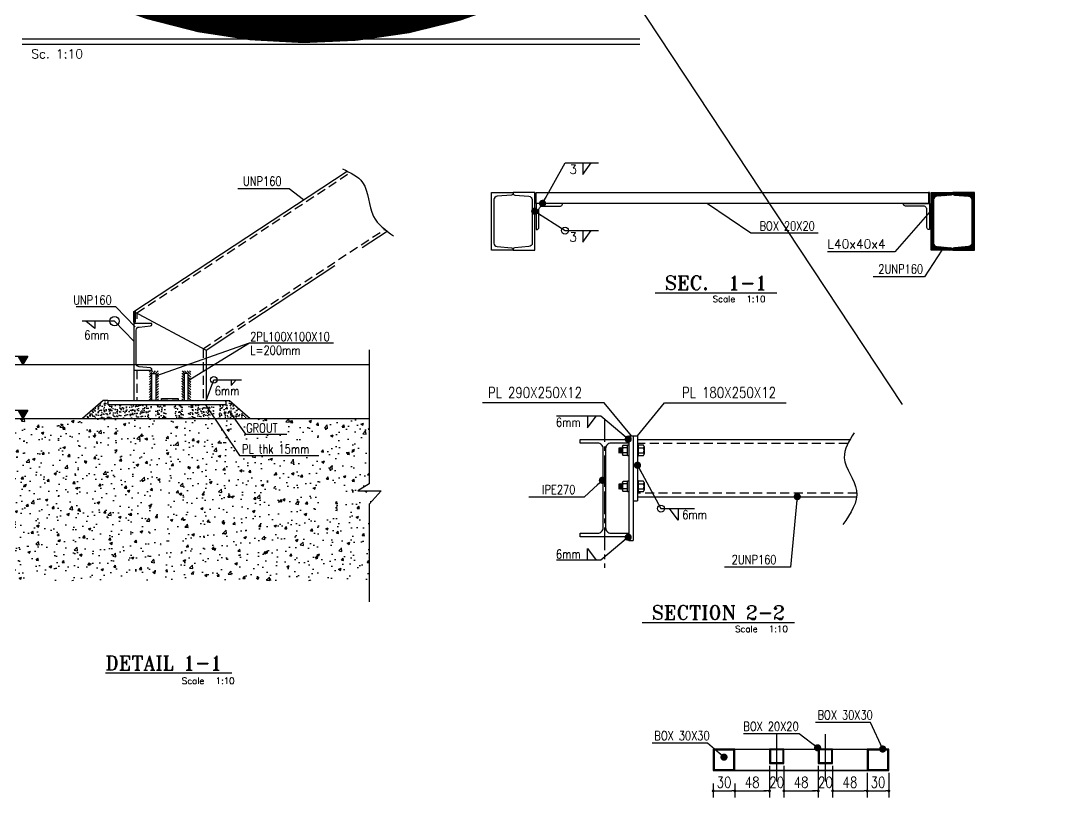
# Model space of a CAD drawing. Header units: inches. Extents: x 1387 to 2676, y -3554 to -2136.
# Drawn here: x 2521.68 to 2550.25, y -3533.18 to -3511.63 of the extents above; entities that cross this region are included whole.
import ezdxf
from ezdxf.enums import TextEntityAlignment as Align

# ---------------------------------------------------------------- set-up
doc = ezdxf.new("R2010")
doc.units = ezdxf.units.IN
doc.header["$MEASUREMENT"] = 0
doc.linetypes.add('CENTER', pattern=[2, 1.25, -0.25, 0.25, -0.25])
doc.linetypes.add('HIDDEN', pattern=[0.375, 0.25, -0.125])
for name, color, linetype in [('1R', 1, 'Continuous'), ('2Y', 2, 'Continuous'), ('3G', 3, 'Continuous'), ('6M', 6, 'Continuous'), ('_PR4', 4, 'Continuous'), ('DIM', 8, 'Continuous'), ('DIM1', 1, 'Continuous'), ('Hatch', 1, 'Continuous'), ('Pich', 2, 'Continuous'), ('TEXT', 3, 'Continuous')]:
    doc.layers.add(name, color=color, linetype=linetype)
doc.styles.add('ROMANC', font='TXT.shx')
doc.styles.add('ROMANS', font='ROMANS')
doc.styles.add('ROMANT', font='romant')
doc.styles.add('rs', font='rs.shx', dxfattribs={"width": 0.8})
doc.dimstyles.new('20', dxfattribs={"dimtxt": 0.3, "dimasz": 0.08, "dimexe": 0.18, "dimexo": 0.0625, "dimgap": 0.09, "dimtad": 1, "dimdec": 0, "dimlfac": 50, "dimdsep": 46, "dimtxsty": 'rs', "dimblk": 'DOT', "dimcen": 0.09, "dimclrd": 1, "dimclre": 1, "dimclrt": 3, "dimadec": 0, "dimazin": 0, "dimtfac": 1, "dimtdec": 0, "dimtix": 1, "dimtofl": 0, "dimtmove": 2, "dimatfit": 3, "dimldrblk": 'DOT', "dimfxl": 1, "dimtolj": 1, "dimarcsym": 0})
doc.dimstyles.new('DIM-DOT10cm', dxfattribs={"dimtxt": 0.2, "dimasz": 0.04, "dimexe": 0, "dimexo": 0, "dimgap": 0.1, "dimtad": 1, "dimdec": 1, "dimlfac": 100, "dimzin": 13, "dimdsep": 46, "dimtxsty": 'ROMANS', "dimblk": 'BB', "dimcen": 0, "dimdle": 2, "dimclrd": 1, "dimclre": 1, "dimclrt": 3, "dimadec": 0, "dimazin": 0, "dimtfac": 0.8, "dimtdec": 1, "dimtix": 1, "dimtmove": 1, "dimatfit": 3, "dimldrblk": 'DOT', "dimfxl": 0, "dimtolj": 1, "dimtzin": 13, "dimarcsym": 0})
doc.dimstyles.new('FELESH', dxfattribs={"dimscale": 10, "dimtxt": 2, "dimasz": 1, "dimexe": 1.5, "dimexo": 8, "dimgap": 1, "dimtad": 1, "dimlfac": 0.75, "dimzin": 9, "dimdsep": 46, "dimtxsty": 'ROMANS', "dimblk": 'DOT', "dimcen": 0.09, "dimdle": 1.5, "dimclrd": 1, "dimclre": 1, "dimclrt": 2, "dimadec": 0, "dimazin": 0, "dimtfac": 0.5, "dimtix": 1, "dimtmove": 2, "dimatfit": 3, "dimldrblk": 'DOT', "dimfxl": 1, "dimtvp": 0.15, "dimtolj": 1, "dimtzin": 9, "dimarcsym": 0})
doc.dimstyles.new('LINER', dxfattribs={"dimtxt": 0.2, "dimasz": 0.06, "dimexe": 0, "dimexo": 0, "dimgap": 0.05, "dimtad": 1, "dimlfac": 20, "dimzin": 13, "dimdsep": 46, "dimtxsty": 'ROMANS', "dimcen": 0, "dimdle": 20, "dimclrd": 1, "dimclre": 1, "dimclrt": 3, "dimadec": 0, "dimazin": 0, "dimtfac": 0.8, "dimtix": 1, "dimtmove": 2, "dimatfit": 3, "dimfxl": 0, "dimtolj": 1, "dimtzin": 13, "dimarcsym": 0})
pattern_1 = [(45, (2814.63579, -3493.766403), (-0.0141421356, 0.0141421356), [])]

# ---------------------------------------------------------------- blocks, each defined once
blk = doc.blocks.new('BB')
at = {"layer": 'DIM1'}
for p, q in [((1.02, 0), (-1.02, 0)), ((0, -1.02), (0, 1.02))]:
    blk.add_line(p, q, dxfattribs=at)
at = {"layer": 'DIM1', "const_width": 0.35}
blk.add_lwpolyline([(-0.17, 0, 1), (0.17, 0, 1)], format="xyb", close=True, dxfattribs=at)
blk = doc.blocks.new('_Dot')
at = {"layer": 'DIM', "color": 0, "lineweight": -2}
blk.add_line((-0.5, 0), (-1, 0), dxfattribs=at)
at = {"layer": 'DIM', "color": 0, "const_width": 0.5}
blk.add_lwpolyline([(-0.25, 0, 1), (0.25, 0, 1)], format="xyb", close=True, dxfattribs=at)
blk = doc.blocks.new('*U2920', base_point=(250548.15, 401049.16))
at = {"color": 0}
blk.add_solid([(250548.15, 401049.16), (250544.15, 401049.16), (250546.15, 401045.7)], dxfattribs=at)
blk = doc.blocks.new('LEV')
at = {"layer": 'DIM1', "color": 2}
blk.add_line((6.44, 0), (-6.44, 0), dxfattribs=at)
blk.add_lwpolyline([(14.96, 3.47), (-2, 3.47), (0, 0), (2, 3.47)], dxfattribs=at)
blk.add_blockref('*U2920', (2, 3.47), dxfattribs=at)
blk = doc.blocks.new('DOT')
at = {"layer": 'DIM', "color": 0, "linetype": 'ByBlock'}
blk.add_line((-0.5, 0), (-1, 0), dxfattribs=at)
at = {"layer": 'DIM', "color": 0, "linetype": 'ByBlock', "const_width": 0.5}
blk.add_lwpolyline([(-0.25, 0, 1), (0.25, 0, 1)], format="xyb", close=True, dxfattribs=at)
blk = doc.blocks.new('*D3090')
at = {"layer": 'Defpoints', "color": 0, "transparency": 16777216}
for p in [(2540.896, -3532.739), (2541.496, -3532.739), (2541.496, -3533.004)]:
    blk.add_point(p, dxfattribs=at)
at = {"layer": 'Pich', "color": 1, "lineweight": -2, "transparency": 16777216}
for p, q in [((2540.896, -3532.802), (2540.896, -3533.184)), ((2540.976, -3533.004), (2541.416, -3533.004)), ((2541.496, -3532.802), (2541.496, -3533.184))]:
    blk.add_line(p, q, dxfattribs=at)
at = {"layer": 'Pich', "color": 1, "lineweight": -2, "transparency": 16777216, "xscale": 0.08, "yscale": 0.08, "zscale": 0.08, "rotation": 180}
blk.add_blockref('DOT', (2540.896, -3533.004), dxfattribs=at)
at = {"layer": 'Pich', "color": 1, "lineweight": -2, "transparency": 16777216, "xscale": 0.08, "yscale": 0.08, "zscale": 0.08}
blk.add_blockref('DOT', (2541.496, -3533.004), dxfattribs=at)
at = {"layer": 'Pich', "color": 3, "transparency": 16777216, "insert": (2541.196, -3532.764), "char_height": 0.3, "attachment_point": 5, "style": 'rs'}
blk.add_mtext('\\A1;30', dxfattribs=at)
blk = doc.blocks.new('*D3091')
at = {"layer": 'Defpoints', "color": 0, "transparency": 16777216}
for p in [(2542.458, -3532.241), (2541.496, -3532.739), (2542.458, -3533.004)]:
    blk.add_point(p, dxfattribs=at)
at = {"layer": 'Pich', "color": 1, "lineweight": -2, "transparency": 16777216}
for p, q in [((2542.458, -3532.304), (2542.458, -3533.184)), ((2541.496, -3532.802), (2541.496, -3533.184)), ((2541.576, -3533.004), (2542.378, -3533.004))]:
    blk.add_line(p, q, dxfattribs=at)
at = {"layer": 'Pich', "color": 1, "lineweight": -2, "transparency": 16777216, "xscale": 0.08, "yscale": 0.08, "zscale": 0.08, "rotation": 180}
blk.add_blockref('DOT', (2541.496, -3533.004), dxfattribs=at)
at = {"layer": 'Pich', "color": 1, "lineweight": -2, "transparency": 16777216, "xscale": 0.08, "yscale": 0.08, "zscale": 0.08}
blk.add_blockref('DOT', (2542.458, -3533.004), dxfattribs=at)
at = {"layer": 'Pich', "color": 3, "transparency": 16777216, "insert": (2541.977, -3532.764), "char_height": 0.3, "attachment_point": 5, "style": 'rs'}
blk.add_mtext('\\A1;48', dxfattribs=at)
blk = doc.blocks.new('*D3092')
at = {"layer": 'Defpoints', "color": 0, "transparency": 16777216}
for p in [(2542.458, -3532.241), (2542.858, -3532.241), (2542.858, -3533.004)]:
    blk.add_point(p, dxfattribs=at)
at = {"layer": 'Pich', "color": 1, "lineweight": -2, "transparency": 16777216}
for p, q in [((2542.458, -3532.304), (2542.458, -3533.184)), ((2542.858, -3532.304), (2542.858, -3533.184)), ((2542.378, -3533.004), (2542.298, -3533.004)), ((2542.938, -3533.004), (2543.018, -3533.004))]:
    blk.add_line(p, q, dxfattribs=at)
at = {"layer": 'Pich', "color": 1, "lineweight": -2, "transparency": 16777216, "xscale": 0.08, "yscale": 0.08, "zscale": 0.08}
blk.add_blockref('DOT', (2542.458, -3533.004), dxfattribs=at)
at = {"layer": 'Pich', "color": 1, "lineweight": -2, "transparency": 16777216, "xscale": 0.08, "yscale": 0.08, "zscale": 0.08, "rotation": 180}
blk.add_blockref('DOT', (2542.858, -3533.004), dxfattribs=at)
at = {"layer": 'Pich', "color": 3, "transparency": 16777216, "insert": (2542.658, -3532.764), "char_height": 0.3, "attachment_point": 5, "style": 'rs'}
blk.add_mtext('\\A1;20', dxfattribs=at)
blk = doc.blocks.new('*D3093')
at = {"layer": 'Defpoints', "color": 0, "transparency": 16777216}
for p in [(2542.858, -3532.241), (2543.81, -3532.241), (2543.81, -3533.004)]:
    blk.add_point(p, dxfattribs=at)
at = {"layer": 'Pich', "color": 1, "lineweight": -2, "transparency": 16777216}
for p, q in [((2542.858, -3532.304), (2542.858, -3533.184)), ((2543.81, -3532.304), (2543.81, -3533.184)), ((2542.938, -3533.004), (2543.73, -3533.004))]:
    blk.add_line(p, q, dxfattribs=at)
at = {"layer": 'Pich', "color": 1, "lineweight": -2, "transparency": 16777216, "xscale": 0.08, "yscale": 0.08, "zscale": 0.08, "rotation": 180}
blk.add_blockref('DOT', (2542.858, -3533.004), dxfattribs=at)
at = {"layer": 'Pich', "color": 1, "lineweight": -2, "transparency": 16777216, "xscale": 0.08, "yscale": 0.08, "zscale": 0.08}
blk.add_blockref('DOT', (2543.81, -3533.004), dxfattribs=at)
at = {"layer": 'Pich', "color": 3, "transparency": 16777216, "insert": (2543.334, -3532.764), "char_height": 0.3, "attachment_point": 5, "style": 'rs'}
blk.add_mtext('\\A1;48', dxfattribs=at)
blk = doc.blocks.new('*D3094')
at = {"layer": 'Defpoints', "color": 0, "transparency": 16777216}
for p in [(2543.81, -3532.241), (2544.21, -3532.241), (2544.21, -3533.004)]:
    blk.add_point(p, dxfattribs=at)
at = {"layer": 'Pich', "color": 1, "lineweight": -2, "transparency": 16777216}
for p, q in [((2543.81, -3532.304), (2543.81, -3533.184)), ((2544.21, -3532.304), (2544.21, -3533.184)), ((2543.73, -3533.004), (2543.65, -3533.004)), ((2544.29, -3533.004), (2544.37, -3533.004))]:
    blk.add_line(p, q, dxfattribs=at)
at = {"layer": 'Pich', "color": 1, "lineweight": -2, "transparency": 16777216, "xscale": 0.08, "yscale": 0.08, "zscale": 0.08}
blk.add_blockref('DOT', (2543.81, -3533.004), dxfattribs=at)
at = {"layer": 'Pich', "color": 1, "lineweight": -2, "transparency": 16777216, "xscale": 0.08, "yscale": 0.08, "zscale": 0.08, "rotation": 180}
blk.add_blockref('DOT', (2544.21, -3533.004), dxfattribs=at)
at = {"layer": 'Pich', "color": 3, "transparency": 16777216, "insert": (2544.01, -3532.764), "char_height": 0.3, "attachment_point": 5, "style": 'rs'}
blk.add_mtext('\\A1;20', dxfattribs=at)
blk = doc.blocks.new('*D3095')
at = {"layer": 'Defpoints', "color": 0, "transparency": 16777216}
for p in [(2544.21, -3532.241), (2545.169, -3532.441), (2545.169, -3533.004)]:
    blk.add_point(p, dxfattribs=at)
at = {"layer": 'Pich', "color": 1, "lineweight": -2, "transparency": 16777216}
for p, q in [((2544.21, -3532.304), (2544.21, -3533.184)), ((2545.169, -3532.504), (2545.169, -3533.184)), ((2544.29, -3533.004), (2545.089, -3533.004))]:
    blk.add_line(p, q, dxfattribs=at)
at = {"layer": 'Pich', "color": 1, "lineweight": -2, "transparency": 16777216, "xscale": 0.08, "yscale": 0.08, "zscale": 0.08, "rotation": 180}
blk.add_blockref('DOT', (2544.21, -3533.004), dxfattribs=at)
at = {"layer": 'Pich', "color": 1, "lineweight": -2, "transparency": 16777216, "xscale": 0.08, "yscale": 0.08, "zscale": 0.08}
blk.add_blockref('DOT', (2545.169, -3533.004), dxfattribs=at)
at = {"layer": 'Pich', "color": 3, "transparency": 16777216, "insert": (2544.689, -3532.764), "char_height": 0.3, "attachment_point": 5, "style": 'rs'}
blk.add_mtext('\\A1;48', dxfattribs=at)
blk = doc.blocks.new('*D3096')
at = {"layer": 'Defpoints', "color": 0, "transparency": 16777216}
for p in [(2545.169, -3532.441), (2545.769, -3532.441), (2545.769, -3533.004)]:
    blk.add_point(p, dxfattribs=at)
at = {"layer": 'Pich', "color": 1, "lineweight": -2, "transparency": 16777216}
for p, q in [((2545.169, -3532.504), (2545.169, -3533.184)), ((2545.769, -3532.504), (2545.769, -3533.184)), ((2545.249, -3533.004), (2545.689, -3533.004))]:
    blk.add_line(p, q, dxfattribs=at)
at = {"layer": 'Pich', "color": 1, "lineweight": -2, "transparency": 16777216, "xscale": 0.08, "yscale": 0.08, "zscale": 0.08, "rotation": 180}
blk.add_blockref('DOT', (2545.169, -3533.004), dxfattribs=at)
at = {"layer": 'Pich', "color": 1, "lineweight": -2, "transparency": 16777216, "xscale": 0.08, "yscale": 0.08, "zscale": 0.08}
blk.add_blockref('DOT', (2545.769, -3533.004), dxfattribs=at)
at = {"layer": 'Pich', "color": 3, "transparency": 16777216, "insert": (2545.469, -3532.764), "char_height": 0.3, "attachment_point": 5, "style": 'rs'}
blk.add_mtext('\\A1;30', dxfattribs=at)
blk = doc.blocks.new('A$C76203054')
at = {"layer": 'Pich'}
for p, q in [((-22.2, 27.3), (-22.2, 4.8)), ((22.2, 4.8), (-22.2, 4.8)), ((17.7, 4.8), (-17.7, 4.8)), ((-16.6, 29.7), (16.6, 29.7)), ((-11.1, 4.8), (-11.1, 27.3)), ((11.1, 4.8), (11.1, 27.3)), ((22.2, 4.8), (22.2, 27.3))]:
    blk.add_line(p, q, dxfattribs=at)
blk.add_lwpolyline([(-23.9, 4.8), (-23.9, 0), (23.9, 0), (23.9, 4.8)], close=True, dxfattribs=at)
for centre, radius, start, end in [((-16.6, 22.1), 7.64, 43.5225, 136.4775), ((0, 2.7), 27, 65.765, 114.235), ((16.6, 22.1), 7.64, 43.5225, 136.4775)]:
    blk.add_arc(centre, radius, start, end, dxfattribs=at)
blk = doc.blocks.new('A$C7B6903DA')
at = {"layer": 'Pich'}
for p, q in [((-22.2, -24.9), (-22.2, -7.2)), ((16.6, -27.3), (-16.6, -27.3)), ((-12, -29.7), (-10.2, -27.9)), ((12, -27.9), (-12, -29.7)), ((-10.2, -31.5), (-12, -29.7)), ((-12, -33.3), (-10.2, -31.5)), ((12, -31.5), (-12, -33.3)), ((-10.2, -35.1), (-12, -33.3)), ((-12, -36.9), (-10.2, -35.1)), ((12, -35.1), (-12, -36.9)), ((-10.2, -38.7), (-12, -36.9)), ((-12, -40.5), (-10.2, -38.7)), ((12, -38.7), (-12, -40.5)), ((-10.2, -42.3), (-12, -40.5)), ((-11.1, -7.2), (-11.1, -24.9)), ((-10.2, -27.9), (-10.8, -27.3)), ((12, -42.3), (-10.2, -42.3)), ((12, -27.9), (10.2, -29.7)), ((10.2, -29.7), (12, -31.5)), ((12, -31.5), (10.2, -33.3)), ((10.2, -33.3), (12, -35.1)), ((12, -35.1), (10.2, -36.9)), ((10.2, -36.9), (12, -38.7)), ((12, -38.7), (10.2, -40.5)), ((10.2, -40.5), (12, -42.3)), ((11.1, -7.2), (11.1, -24.9)), ((11.4, -27.3), (12, -27.9)), ((22.2, -7.2), (22.2, -24.9))]:
    blk.add_line(p, q, dxfattribs=at)
blk.add_lwpolyline([(-23.9, -4.8), (-23.9, 0), (23.9, 0), (23.9, -4.8)], close=True, dxfattribs=at)
for centre, radius, start, end in [((-16.6, -12.4), 7.64, 43.5225, 136.4775), ((-16.6, -19.7), 7.64, 223.5225, 316.4775), ((0, -31.8), 27, 65.765, 114.235), ((0, -0.3), 27, 245.765, 294.235), ((16.6, -12.4), 7.64, 43.5225, 136.4775), ((16.6, -19.7), 7.64, 223.5225, 316.4775)]:
    blk.add_arc(centre, radius, start, end, dxfattribs=at)

msp = doc.modelspace()

# ---------------------------------------------------------------- hatches: boundary and pattern name
at = {"layer": 'Hatch'}
h = msp.add_hatch(dxfattribs=at)
h.set_pattern_fill('ANSI31', color=256, scale=0.16, style=0)
h.set_pattern_definition(pattern_1)
h.paths.add_polyline_path([(2547.49464034, -3516.47187672, 0.4142135624), (2547.54264034, -3516.42387672), (2547.54264034, -3516.40147672), (2546.94264034, -3516.40147672), (2546.94264034, -3518.00147672), (2547.54264034, -3518.00147672), (2547.54264034, -3517.97907672, 0.3649677935), (2547.49464034, -3517.93107672), (2547.10264034, -3517.89747672, -0.4142135624), (2547.01064034, -3517.80547672), (2547.01064034, -3516.59747672, -0.3649677935), (2547.10264034, -3516.50547672)])
h = msp.add_hatch(dxfattribs=at)
h.set_pattern_fill('ANSI31', color=256, scale=0.16, style=0)
h.set_pattern_definition(pattern_1)
h.paths.add_polyline_path([(2547.59064034, -3516.47187672, -0.4142135624), (2547.54264034, -3516.42387672), (2547.54264034, -3516.40147672), (2548.14264034, -3516.40147672), (2548.14264034, -3518.00147672), (2547.54264034, -3518.00147672), (2547.54264034, -3517.97907672, -0.3649677935), (2547.59064034, -3517.93107672), (2547.98264034, -3517.89747672, 0.4142135624), (2548.07464034, -3517.80547672), (2548.07464034, -3516.59747672, 0.3649677935), (2547.98264034, -3516.50547672)])
h = msp.add_hatch(dxfattribs=at)
h.set_pattern_fill('ANSI31', color=256, scale=0.4, style=0)
h.set_pattern_definition([(45, (2875.64889, -3552.74724), (-0.035355339, 0.035355339), [])])
h.paths.add_polyline_path([(2525.49889163, -3521.35068184), (2525.24889163, -3521.35068184), (2525.24889163, -3522.16723904), (2525.31889163, -3522.16723904), (2525.31889163, -3521.42068184), (2525.42889163, -3521.42068184), (2525.42889163, -3522.16723904), (2525.49889163, -3522.16723904)])
h = msp.add_hatch(dxfattribs=at)
h.set_pattern_fill('ANSI31', color=256, scale=0.4, style=0)
h.set_pattern_definition([(135, (2175.99605, -3552.74724), (0.035355339, 0.035355339), [])])
h.paths.add_polyline_path([(2526.14604787, -3521.35068184), (2526.39604787, -3521.35068184), (2526.39604787, -3522.16723904), (2526.32604787, -3522.16723904), (2526.32604787, -3521.42068184), (2526.21604787, -3521.42068184), (2526.21604787, -3522.16723904), (2526.14604787, -3522.16723904)])
at = {"layer": 'Hatch', "ltscale": 0.5}
h = msp.add_hatch(dxfattribs=at)
h.set_pattern_fill('AR-CONC', color=256, scale=0.03, style=0)
h.set_pattern_definition([(50, (2876.075, -3552.81724), (0.215178055, -0.01882564), [0.0225, -0.2475]), (355, (2876.075, -3552.81724), (-0.0416254, 0.22565764), [0.018, -0.198]), (100.4514, (2876.09293, -3552.8188), (0.17355281, 0.20683186), [0.01912206, -0.21034263]), (46.1842, (2876.075, -3552.75724), (0.32017231, -0.0496557), [0.03375, -0.37125]), (96.6356, (2876.10168, -3552.76138), (0.2803988, 0.29223536), [0.0286831, -0.3155139]), (351.1842, (2876.075, -3552.75724), (0.28039858, 0.29223558), [0.027, -0.297]), (21, (2876.105, -3552.77224), (0.17907212, -0.12078567), [0.0225, -0.2475]), (326, (2876.105, -3552.77224), (0.0729946, 0.21754501), [0.018, -0.198]), (71.4514, (2876.11992, -3552.7823), (0.25206679, 0.09675915), [0.01912206, -0.21034263]), (37.5, (2876.074995, -3552.81724), (0.003647957, 0.099868156), [0, -0.1956, 0, -0.201, 0, -0.19875]), (7.5, (2876.075, -3552.81724), (0.07892086, 0.118323514), [0, -0.1146, 0, -0.1911, 0, -0.07575]), (327.5, (2876.008095, -3552.81724), (0.16014673, -0.006766462), [0, -0.075, 0, -0.234, 0, -0.3105]), (317.5, (2875.9781, -3552.81724), (0.17495585, 0.030031495), [0, -0.0975, 0, -0.1554, 0, -0.2205])])
h.paths.add_polyline_path([(2527.37134325, -3522.28723904), (2527.16352577, -3522.28723904), (2527.16352577, -3522.66946126), (2528.04150118, -3522.66946126), (2527.46927896, -3522.16723904), (2527.37134325, -3522.16723904)])
h.paths.add_polyline_path([(2524.55893317, -3522.28723904), (2524.10264385, -3522.28723904), (2524.10264385, -3522.16723904), (2523.96927896, -3522.16723904), (2523.39705674, -3522.66946126), (2524.55169449, -3522.66946126)])
h.paths.add_polyline_path([(2525.30046133, -3522.66946126), (2525.30046133, -3522.28723904), (2524.52975602, -3522.28723904), (2524.52975602, -3522.66946126)])
h.paths.add_polyline_path([(2526.31975602, -3522.28723904), (2526.31975602, -3522.66946126), (2527.04423108, -3522.66946126), (2527.04423108, -3522.28723904)])
h.paths.add_polyline_path([(2525.70783778, -3522.66946126), (2525.70783778, -3522.28723904), (2525.41975602, -3522.28723904), (2525.41975602, -3522.66946126)])
h.paths.add_polyline_path([(2525.93710172, -3522.28723904), (2525.93710172, -3522.66946126), (2526.20046133, -3522.66946126), (2526.20046133, -3522.28723904)])
at = {"layer": 'Hatch'}
h = msp.add_hatch(dxfattribs=at)
h.set_pattern_fill('AR-CONC', color=256, scale=0.1, style=0)
h.set_pattern_definition([(50, (2520.0947, -3527.16946), (0.71726, -0.062752), [0.075, -0.825]), (355, (2520.0947, -3527.16946), (-0.13875, 0.75219), [0.06, -0.66]), (100.4514, (2520.1545, -3527.1747), (0.57851, 0.68944), [0.06374, -0.701142]), (46.184, (2520.0947, -3526.9695), (1.06724, -0.16552), [0.1125, -1.2375]), (96.636, (2520.1836, -3526.9833), (0.93466, 0.97412), [0.09561, -1.05171]), (351.184, (2520.0947, -3526.9695), (0.93466, 0.97412), [0.09, -0.99]), (21, (2520.1947, -3527.01946), (0.596907, -0.40262), [0.075, -0.825]), (326, (2520.1947, -3527.01946), (0.243315, 0.72515), [0.06, -0.66]), (71.4514, (2520.24444, -3527.053), (0.840223, 0.32253), [0.06374, -0.701142]), (37.5, (2520.0947, -3527.16946), (0.01216, 0.332894), [0, -0.652, 0, -0.67, 0, -0.6625]), (7.5, (2520.0947, -3527.16946), (0.26307, 0.394412), [0, -0.382, 0, -0.637, 0, -0.2525]), (327.5, (2519.8717, -3527.16946), (0.5338224, -0.022555), [0, -0.25, 0, -0.78, 0, -1.035]), (317.5, (2519.7717, -3527.16946), (0.583186, 0.100105), [0, -0.325, 0, -0.518, 0, -0.735])])
h.paths.add_polyline_path([(2525.57798657, -3527.16946126), (2527.32246975, -3527.16946126), (2531.3503279, -3527.16946126), (2531.3503279, -3525.04731046), (2531.68406125, -3524.68055168), (2531.03328282, -3524.68055168), (2531.34496979, -3524.48050159), (2531.34496979, -3522.66946126), (2526.31041124, -3522.66946126), (2525.57798657, -3522.66946126)])
h.paths.add_polyline_path([(2525.70783778, -3522.66946126), (2520.40638787, -3522.66946126), (2520.40638787, -3524.48050159), (2520.0947009, -3524.68055168), (2520.74547932, -3524.68055168), (2520.41174597, -3525.04731046), (2520.41174597, -3527.16946126), (2525.70783778, -3527.16946126)])
h.paths.add_polyline_path([(2530.41587234, -3525.38017555), (2530.41587234, -3524.45874698), (2529.96587234, -3524.45874698), (2529.96587234, -3525.38017555)], flags=16)
h.paths.add_polyline_path([(2527.79650487, -3523.70732822), (2530.01674296, -3523.70732822), (2530.01674296, -3523.33232822), (2527.79650487, -3523.33232822)], flags=16)
h.paths.add_polyline_path([(2527.89939167, -3523.1193795), (2528.957725, -3523.1193795), (2528.957725, -3522.7443795), (2527.89939167, -3522.7443795)], flags=16)

# ---------------------------------------------------------------- linework, layer by layer
at = {"layer": '1R'}
for p, q in [((2537.8680446, -3522.23604287), (2534.49751686, -3522.23604287)), ((2538.62405273, -3523.15394141), (2537.8680446, -3522.23604287)), ((2538.79042677, -3523.15394141), (2539.54643489, -3522.23604287)), ((2539.54643489, -3522.23604287), (2542.91696263, -3522.23604287))]:
    msp.add_line(p, q, dxfattribs=at)
at = {"layer": '3G', "linetype": 'ByBlock'}
msp.add_line((2521.71701711, -3512.28269889), (2538.86078138, -3512.28269889), dxfattribs=at)
at = {"layer": '3G'}
msp.add_line((2521.72983807, -3512.28269889), (2538.86078138, -3512.28269889), dxfattribs=at)
at = {"layer": '6M', "color": 4}
msp.add_line((2521.71701711, -3512.13213177), (2538.86078138, -3512.13213177), dxfattribs=at)
at = {"layer": '_PR4', "linetype": 'Continuous'}
for p, q in [((2524.82063625, -3519.69723904), (2530.73860782, -3515.80672069)), ((2531.15063625, -3517.92932837), (2531.84590226, -3517.47225535)), ((2528.005082, -3519.99723904), (2530.3966313, -3518.42501682)), ((2526.82063625, -3520.77590245), (2527.3966313, -3520.39723904))]:
    msp.add_line(p, q, dxfattribs=at)
at = {"layer": '_PR4', "color": 2, "linetype": 'HIDDEN'}
for p, q in [((2524.90063625, -3519.74038558), (2530.82082291, -3515.84841102)), ((2526.74063625, -3520.73275591), (2531.77934833, -3517.42026927)), ((2524.90063625, -3519.74038558), (2524.90063625, -3519.90321783)), ((2527.3966313, -3520.39723904), (2528.005082, -3519.99723904)), ((2526.74063625, -3520.73275591), (2526.74063625, -3522.16723904)), ((2524.90063625, -3521.33248311), (2524.90063625, -3522.16723904)), ((2544.63480834, -3523.36294141), (2538.79042677, -3523.36294141)), ((2544.88121971, -3524.74494141), (2538.79042677, -3524.74494141))]:
    msp.add_line(p, q, dxfattribs=at)
at = {"layer": '_PR4', "color": 3, "linetype": 'Continuous', "ltscale": 0.5}
for p, q in [((2535.98464154, -3516.40147672), (2546.90063914, -3516.40147672)), ((2535.98464154, -3516.70147672), (2535.98464154, -3516.40147672)), ((2546.90063914, -3516.70147672), (2546.90063914, -3516.40147672)), ((2546.90063914, -3516.70147672), (2535.98464154, -3516.70147672)), ((2520.41677665, -3522.66946126), (2525.93710172, -3522.66946126)), ((2525.93710172, -3522.66946126), (2526.31041124, -3522.66946126)), ((2526.31041124, -3522.66946126), (2531.34496979, -3522.66946126)), ((2538.55042677, -3523.15394141), (2538.55042677, -3526.05394141)), ((2538.55042677, -3523.15394141), (2538.67042677, -3523.15394141)), ((2538.67042677, -3523.15394141), (2538.67042677, -3526.05394141)), ((2538.67042677, -3523.15394141), (2538.67042677, -3526.05394141)), ((2538.67042677, -3523.15394141), (2538.79042677, -3523.15394141)), ((2538.79042677, -3523.15394141), (2538.79042677, -3524.95394141)), ((2538.67042677, -3524.95394141), (2538.79042677, -3524.95394141)), ((2538.55042677, -3526.05394141), (2538.67042677, -3526.05394141))]:
    msp.add_line(p, q, dxfattribs=at)
at = {"layer": '_PR4', "color": 1, "linetype": 'Continuous', "ltscale": 0.5}
for p, q in [((2524.82063625, -3519.99723904), (2524.82063625, -3519.69723904)), ((2524.82063625, -3519.69723904), (2526.82063625, -3520.77590245)), ((2520.40638787, -3521.16946126), (2531.34496979, -3521.16946126))]:
    msp.add_line(p, q, dxfattribs=at)
at = {"layer": '_PR4', "color": 2, "linetype": 'Continuous', "ltscale": 0.5}
msp.add_line((2524.82063625, -3519.99723904), (2524.82063625, -3519.69723904), dxfattribs=at)
at = {"layer": '_PR4', "color": 4, "linetype": 'Continuous', "ltscale": 0.5}
for p, q in [((2524.82063625, -3519.69723904), (2524.82063625, -3522.16723904)), ((2526.82063625, -3520.77590245), (2526.82063625, -3522.16723904)), ((2538.79042677, -3523.25394141), (2544.69281759, -3523.25394141)), ((2544.87450103, -3524.85394141), (2538.79042677, -3524.85394141))]:
    msp.add_line(p, q, dxfattribs=at)
at = {"layer": '_PR4', "color": 1, "linetype": 'CENTER', "ltscale": 0.5}
msp.add_line((2537.87542677, -3522.69576115), (2537.87542677, -3526.81132335), dxfattribs=at)
at = {"layer": '_PR4', "color": 4, "linetype": 'Continuous', "ltscale": 0.5, "flags": 128}
for points in [[(2534.74264034, -3516.40147672), (2535.34264034, -3516.40147672), (2535.34264034, -3516.42387672, -0.4142135624), (2535.29464034, -3516.47187672), (2534.90264034, -3516.50547672, 0.3649677935), (2534.81064034, -3516.59747672), (2534.81064034, -3517.80547672, 0.4142135624), (2534.90264034, -3517.89747672), (2535.29464034, -3517.93107672, -0.3649677935), (2535.34264034, -3517.97907672), (2535.34264034, -3518.00147672), (2534.74264034, -3518.00147672)], [(2535.94264034, -3516.40147672), (2535.34264034, -3516.40147672), (2535.34264034, -3516.42387672, 0.4142135624), (2535.39064034, -3516.47187672), (2535.78264034, -3516.50547672, -0.3649677935), (2535.87464034, -3516.59747672), (2535.87464034, -3517.80547672, -0.4142135624), (2535.78264034, -3517.89747672), (2535.39064034, -3517.93107672, 0.3649677935), (2535.34264034, -3517.97907672), (2535.34264034, -3518.00147672), (2535.94264034, -3518.00147672)], [(2546.94264034, -3516.40147672), (2547.54264034, -3516.40147672), (2547.54264034, -3516.42387672, -0.4142135624), (2547.49464034, -3516.47187672), (2547.10264034, -3516.50547672, 0.3649677935), (2547.01064034, -3516.59747672), (2547.01064034, -3517.80547672, 0.4142135624), (2547.10264034, -3517.89747672), (2547.49464034, -3517.93107672, -0.3649677935), (2547.54264034, -3517.97907672), (2547.54264034, -3518.00147672), (2546.94264034, -3518.00147672)], [(2548.14264034, -3516.40147672), (2547.54264034, -3516.40147672), (2547.54264034, -3516.42387672, 0.4142135624), (2547.59064034, -3516.47187672), (2547.98264034, -3516.50547672, -0.3649677935), (2548.07464034, -3516.59747672), (2548.07464034, -3517.80547672, -0.4142135624), (2547.98264034, -3517.89747672), (2547.59064034, -3517.93107672, 0.3649677935), (2547.54264034, -3517.97907672), (2547.54264034, -3518.00147672), (2548.14264034, -3518.00147672)], [(2538.55042677, -3525.95394141), (2537.20042677, -3525.95394141), (2537.20042677, -3525.85194141), (2537.69242677, -3525.85194141, 0.4142135624), (2537.84242677, -3525.70194141), (2537.84242677, -3523.50594141, 0.4142135624), (2537.69242677, -3523.35594141), (2537.20042677, -3523.35594141), (2537.20042677, -3523.25394141), (2538.55042677, -3523.25394141), (2538.55042677, -3523.35594141), (2538.05842677, -3523.35594141, 0.4142135624), (2537.90842677, -3523.50594141), (2537.90842677, -3525.70194141, 0.4142135624), (2538.05842677, -3525.85194141), (2538.55042677, -3525.85194141)]]:
    msp.add_lwpolyline(points, format="xyb", close=True, dxfattribs=at)
at = {"layer": '_PR4', "color": 1, "linetype": 'Continuous', "ltscale": 0.5}
msp.add_lwpolyline([(2546.90063914, -3516.70147672), (2546.90063914, -3516.40147672), (2546.87063914, -3516.40147672), (2546.87063914, -3516.70147672)], close=True, dxfattribs=at)
at = {"layer": '_PR4', "color": 3, "linetype": 'Continuous', "ltscale": 0.5, "flags": 128}
for points in [[(2535.98464154, -3516.70147672), (2535.98464154, -3517.42697271), (2536.00277894, -3517.42697271, 0.4142135624), (2536.05719114, -3517.37256051), (2536.05719114, -3516.88285072, -0.4142135624), (2536.16601553, -3516.77402632), (2536.65572532, -3516.77402632, 0.4142135624), (2536.71013752, -3516.71961412), (2536.71013752, -3516.70147672)], [(2546.90063914, -3516.70147672), (2546.90063914, -3517.42697271), (2546.88250174, -3517.42697271, -0.4142135624), (2546.82808954, -3517.37256051), (2546.82808954, -3516.88285072, 0.4142135624), (2546.71926514, -3516.77402632), (2546.22955535, -3516.77402632, -0.4142135624), (2546.17514315, -3516.71961412), (2546.17514315, -3516.70147672)]]:
    msp.add_lwpolyline(points, format="xyb", close=True, dxfattribs=at)
at = {"layer": '_PR4', "color": 2, "linetype": 'Continuous', "ltscale": 0.5}
msp.add_lwpolyline([(2524.82063625, -3519.99723904), (2524.82063625, -3519.69723904), (2524.85063625, -3519.69723904), (2524.85063625, -3519.99723904)], close=True, dxfattribs=at)
at = {"layer": '_PR4', "linetype": 'Continuous', "ltscale": 0.5, "flags": 128}
msp.add_lwpolyline([(2524.82063625, -3521.33248311), (2525.32063625, -3521.33248311), (2525.32063625, -3521.31200692, 0.4142135624), (2525.27563625, -3521.26700692), (2524.96563625, -3521.23748311, -0.35962462), (2524.88063625, -3521.15248311), (2524.88063625, -3520.21723904, -0.4142135624), (2524.96563625, -3520.13223904), (2525.27563625, -3520.10271523, 0.35962462), (2525.32063625, -3520.05771523), (2525.32063625, -3520.03723904), (2524.82063625, -3520.03723904)], format="xyb", close=True, dxfattribs=at)
at = {"layer": '_PR4', "color": 3, "ltscale": 0.07}
for points in [[(2525.31889163, -3521.42068184), (2525.42889163, -3521.42068184), (2525.42889163, -3522.16723904), (2525.31889163, -3522.16723904)], [(2526.32604787, -3521.42068184), (2526.21604787, -3521.42068184), (2526.21604787, -3522.16723904), (2526.32604787, -3522.16723904)]]:
    msp.add_lwpolyline(points, close=True, dxfattribs=at)
for points in [[(2524.52975602, -3522.28723904), (2524.10264385, -3522.28723904), (2524.10264385, -3522.16723904), (2527.37134325, -3522.16723904), (2527.37134325, -3522.28723904), (2527.04423108, -3522.28723904)], [(2525.30046133, -3522.28723904), (2524.52975602, -3522.28723904)], [(2525.30046133, -3522.28723904), (2524.84975602, -3522.28723904)], [(2525.93710172, -3522.28723904), (2525.13441613, -3522.28723904)], [(2525.70783778, -3522.28723904), (2525.41975602, -3522.28723904)], [(2526.20046133, -3522.28723904), (2525.93710172, -3522.28723904)], [(2526.91352577, -3522.28723904), (2525.93710172, -3522.28723904)], [(2527.04423108, -3522.28723904), (2526.31975602, -3522.28723904)], [(2527.04423108, -3522.28723904), (2526.91352577, -3522.28723904)], [(2527.37134325, -3522.28723904), (2527.16352577, -3522.28723904)]]:
    msp.add_lwpolyline(points, dxfattribs=at)
at = {"layer": '_PR4', "color": 2, "linetype": 'Continuous', "ltscale": 0.5}
for centre in [(2536.78308077, -3517.45622423), (2539.44602365, -3525.17017871)]:
    msp.add_circle(centre, 0.09663394, dxfattribs=at)
for points in [[(2530.60789719, -3515.74461509), (2531.16584739, -3516.11964819), (2531.46647669, -3517.06165329), (2532.02379589, -3517.60108919)], [(2544.80701137, -3523.06382249), (2544.53409037, -3523.75882319), (2544.87524127, -3524.67186319), (2544.49294747, -3525.61466369)]]:
    msp.add_spline(points, degree=3, dxfattribs=at)
at = {"layer": 'DIM'}
for p, q in [((2531.34496979, -3520.76767934), (2531.34496979, -3524.48050159)), ((2523.96927896, -3522.16723904), (2523.39705674, -3522.66946126)), ((2524.10063625, -3522.16723904), (2523.96927896, -3522.16723904)), ((2526.97063625, -3522.16723904), (2527.46927896, -3522.16723904)), ((2527.46927896, -3522.16723904), (2528.04150118, -3522.66946126)), ((2531.34496979, -3524.48050159), (2531.03328282, -3524.68055168)), ((2531.03328282, -3524.68055168), (2531.68406125, -3524.68055168)), ((2531.68406125, -3524.68055168), (2531.3503279, -3525.04731046)), ((2531.3503279, -3525.04731046), (2531.3503279, -3527.75595824))]:
    msp.add_line(p, q, dxfattribs=at)
at = {"layer": 'DIM', "color": 2, "ltscale": 0.1}
for p, q in [((2541.49561573, -3531.84141609), (2545.16863958, -3531.84141609)), ((2541.49561573, -3532.44141609), (2545.16863958, -3532.44141609)), ((2541.49561573, -3532.44141609), (2545.22566974, -3532.44141609))]:
    msp.add_line(p, q, dxfattribs=at)
at = {"layer": 'DIM', "ltscale": 0.1}
msp.add_line((2545.76863958, -3532.42256286), (2545.76863958, -3531.84141609), dxfattribs=at)
msp.add_line((2545.76863958, -3532.42256286), (2545.76863958, -3531.84141609), dxfattribs=at)
at = {"layer": 'DIM1', "color": 1, "linetype": 'ByBlock'}
for p, q in [((2523.73499547, -3520.17723904), (2523.48499547, -3519.96723904)), ((2523.73499547, -3519.96723904), (2523.73499547, -3520.17723904)), ((2527.51499547, -3521.59723904), (2527.51499547, -3521.75723904)), ((2527.51499547, -3521.75723904), (2527.65499547, -3521.59723904))]:
    msp.add_line(p, q, dxfattribs=at)
for centre, radius in [((2524.28499547, -3519.96723904), 0.13), ((2527.03499547, -3521.59723904), 0.09)]:
    msp.add_circle(centre, radius, dxfattribs=at)
at = {"layer": 'Hatch'}
msp.add_lwpolyline([(2525.76282241, -3522.16946126), (2525.58561408, -3522.16946126), (2525.58561408, -3522.11220153), (2526.04561408, -3522.11220153), (2526.04561408, -3522.16946126), (2525.8821171, -3522.16946126)], dxfattribs=at)
at = {"layer": 'Pich', "color": 0}
msp.add_line((2538.79042677, -3523.25394141), (2538.79042677, -3524.85394141), dxfattribs=at)
at = {"layer": 'Pich', "color": 1}
for p, q in [((2542.65843278, -3532.74061916), (2542.65843278, -3531.42561719)), ((2544.01020221, -3532.74061916), (2544.01020221, -3531.42561719))]:
    msp.add_line(p, q, dxfattribs=at)
at = {"layer": 'Pich', "color": 2}
msp.add_line((2545.16863958, -3532.44141609), (2541.49561573, -3532.44141609), dxfattribs=at)
at = {"layer": 'Pich', "color": 0}
for points in [[(2541.49561573, -3531.84141609), (2540.89561573, -3531.84141609), (2540.89561573, -3532.44141609), (2541.49561573, -3532.44141609)], [(2541.46651094, -3531.87052089), (2540.92472053, -3531.87052089), (2540.92472053, -3532.41231129), (2541.46651094, -3532.41231129)], [(2542.85843278, -3531.84141609), (2542.45843278, -3531.84141609), (2542.45843278, -3532.24141609), (2542.85843278, -3532.24141609)], [(2542.83378522, -3531.86606365), (2542.48308033, -3531.86606365), (2542.48308033, -3532.21676854), (2542.83378522, -3532.21676854)], [(2544.21020221, -3531.84141609), (2543.81020221, -3531.84141609), (2543.81020221, -3532.24141609), (2544.21020221, -3532.24141609)], [(2544.18555466, -3531.86606365), (2543.83484977, -3531.86606365), (2543.83484977, -3532.21676854), (2544.18555466, -3532.21676854)], [(2545.76863958, -3531.84141609), (2545.16863958, -3531.84141609), (2545.16863958, -3532.44141609), (2545.76863958, -3532.44141609)], [(2545.73953479, -3531.87052089), (2545.19774438, -3531.87052089), (2545.19774438, -3532.41231129), (2545.73953479, -3532.41231129)]]:
    msp.add_lwpolyline(points, close=True, dxfattribs=at)
at = {"layer": 'TEXT', "color": 1}
for p, q in [((2536.78308077, -3515.57606019), (2537.71282566, -3515.57606019)), ((2537.27503924, -3515.89697926), (2537.51239368, -3515.57606019)), ((2537.27503924, -3515.57727616), (2537.27503924, -3515.89697926)), ((2536.78308077, -3517.45622423), (2537.71282566, -3517.45622423)), ((2537.27503924, -3517.77714329), (2537.51239368, -3517.45622423)), ((2537.27503924, -3517.4574402), (2537.27503924, -3517.77714329)), ((2537.7737663, -3522.60741527), (2536.54768735, -3522.60741527)), ((2537.41010015, -3522.92955031), (2537.64926011, -3522.60741527)), ((2537.41010015, -3522.60741527), (2537.41010015, -3522.92955031)), ((2539.44602365, -3525.17017871), (2540.37576854, -3525.17017871)), ((2539.92081062, -3525.49231374), (2539.68165065, -3525.17017871)), ((2539.92081062, -3525.17017871), (2539.92081062, -3525.49231374)), ((2537.41010015, -3526.27833252), (2537.64926011, -3526.60046756)), ((2537.41010015, -3526.60046756), (2537.41010015, -3526.27833252)), ((2537.7737663, -3526.60046756), (2536.54768735, -3526.60046756))]:
    msp.add_line(p, q, dxfattribs=at)

# ---------------------------------------------------------------- block references
at = {"layer": 'DIM1', "color": 1, "xscale": -0.0666666666664241, "yscale": 0.066666666666697, "zscale": 0.0666666666666667}
for p in [(2521.74105605, -3521.16946126), (2521.74105605, -3522.66946126)]:
    msp.add_blockref('LEV', p, dxfattribs=at)
at = {"layer": 'Pich', "xscale": 0.00631483987369746, "yscale": 0.00631483987369746, "zscale": 0.00631483987369746, "rotation": 270}
for name, p in [('A$C7B6903DA', (2538.55042677, -3523.55394141)), ('A$C76203054', (2538.79042677, -3523.55394141)), ('A$C7B6903DA', (2538.55042677, -3524.55394141)), ('A$C76203054', (2538.79042677, -3524.55394141))]:
    msp.add_blockref(name, p, dxfattribs=at)

# ---------------------------------------------------------------- texts
at = {"layer": '2Y', "style": 'ROMANS', "width": 0.8}
for s, p in [('PL 290X250X12 ', (2534.64350654, -3522.10097706)), ('PL 180X250X12 ', (2540.02811581, -3522.10097706))]:
    msp.add_text(s, height=0.3, dxfattribs=at).set_placement(p)
at = {"layer": '3G', "style": 'ROMANS'}
msp.add_text('Sc. 1:10', height=0.249999993, dxfattribs=at).set_placement((2521.97204538, -3512.67740794))
at = {"layer": 'TEXT', "color": 3, "style": 'ROMANS'}
for s, p in [('3', (2536.90433852, -3515.87987347)), ('3', (2536.90433852, -3517.76003751)), ('L40x40x4', (2544.06389667, -3517.95065667))]:
    msp.add_text(s, height=0.25, dxfattribs=at).set_placement(p)
at = {"layer": 'TEXT', "color": 3, "style": 'ROMANS', "width": 0.8}
for s, p in [('UNP160', (2527.84628605, -3516.20997022)), ('2UNP160', (2545.47799208, -3518.64528044)), ('UNP160', (2523.13317898, -3519.5068795)), ('6mm', (2523.44332024, -3520.4768795)), ('2PL100X100X10', (2528.04693053, -3520.52162877)), ('L=200mm', (2528.04693053, -3520.90162877)), ('6mm', (2527.06318065, -3522.0268795)), ('6mm', (2536.53273025, -3522.89935881)), ('GROUT', (2527.93332024, -3523.0568795)), ('PL thk 15mm', (2527.82090963, -3523.64482822)), ('6mm', (2540.03627575, -3525.46212225)), ('6mm', (2536.53273025, -3526.55852402))]:
    msp.add_text(s, height=0.25, dxfattribs=at).set_placement(p)
msp.add_text('BOX 20X20', height=0.25, dxfattribs=at).set_placement((2542.94729574, -3517.32919457), align=Align.MIDDLE_CENTER)
at = {"layer": 'TEXT', "color": 4, "style": 'ROMANT'}
msp.add_text('%%U SEC.  1-1 ', height=0.39, dxfattribs=at).set_placement((2539.28568047, -3519.10256159))
at = {"layer": 'TEXT', "color": 2, "style": 'ROMANC'}
msp.add_text('Scale  1:10', height=0.1755, dxfattribs=at).set_placement((2541.61301906, -3519.4428509), align=Align.CENTER)
at = {"layer": 'TEXT', "color": 3, "style": 'ROMANS', "width": 0.8}
for s, p in [('IPE270', (2536.60713941, -3524.64160975)), ('2UNP160', (2542.03034748, -3526.58664781)), ('BOX 30X30', (2544.55792518, -3530.89667321)), ('BOX 30X30', (2540.02971922, -3531.47282441)), ('BOX 20X20', (2542.5002522, -3531.214572))]:
    msp.add_text(s, height=0.25, dxfattribs=at).set_placement(p, align=Align.MIDDLE)
at = {"layer": 'TEXT', "color": 4, "style": 'ROMANT'}
for s, p in [('%%U SECTION 2-2 ', (2541.03675064, -3528.05438127)), ('%%UDETAIL 1-1 ', (2525.78397972, -3529.45433827))]:
    msp.add_text(s, height=0.39, dxfattribs=at).set_placement(p, align=Align.MIDDLE)
at = {"layer": 'TEXT', "color": 2, "style": 'ROMANC'}
for p in [(2542.23449398, -3528.50771118), (2526.88188259, -3529.94882806)]:
    msp.add_text('Scale  1:10', height=0.1755, dxfattribs=at).set_placement(p, align=Align.MIDDLE)

# ---------------------------------------------------------------- dimensions: what is measured, and where the dimension line sits
at = {"layer": 'Pich', "color": 0}
for base, p1, p2, picture, middle in [((2542.45843278, -3533.00405472), (2541.49561573, -3532.73906346), (2542.45843278, -3532.24141609), '*D3091', (2541.97702426, -3532.76405472)), ((2542.85843278, -3533.00405472), (2542.45843278, -3532.24141609), (2542.85843278, -3532.24141609), '*D3092', (2542.65843278, -3532.76405472)), ((2543.81020221, -3533.00405472), (2542.85843278, -3532.24141609), (2543.81020221, -3532.24141609), '*D3093', (2543.3343175, -3532.76405472)), ((2544.21020221, -3533.00405472), (2543.81020221, -3532.24141609), (2544.21020221, -3532.24141609), '*D3094', (2544.01020221, -3532.76405472)), ((2545.16863958, -3533.00405472), (2544.21020221, -3532.24141609), (2545.16863958, -3532.44141609), '*D3095', (2544.6894209, -3532.76405472)), ((2545.76863958, -3533.00405472), (2545.16863958, -3532.44141609), (2545.76863958, -3532.44141609), '*D3096', (2545.46863958, -3532.76405472)), ((2541.49561573, -3533.00405472), (2540.89561573, -3532.73906346), (2541.49561573, -3532.73906346), '*D3090', (2541.19561573, -3532.76405472))]:
    dim = msp.add_linear_dim(base=base, p1=p1, p2=p2, dimstyle='20', dxfattribs=at)
    dim.commit()
    dim.dimension.update_dxf_attribs({"geometry": picture, "text_midpoint": middle})

# ---------------------------------------------------------------- leaders
at = {"layer": '6M', "color": 1}
msp.add_leader([(2529.59557856, -3497.25464788, 0.00093778), (2530.52360684, -3498.65857597, 0.00093778), (2532.1430477, -3498.65857597, 0.00093778)], dimstyle='FELESH', override={"dimasz": 3}, dxfattribs=at)
at = {"layer": 'DIM1', "color": 1, "linetype": 'ByBlock'}
for points, dimstyle in [([(2529.52969736, -3516.60196865), (2529.12445424, -3516.30140048), (2527.70059115, -3516.30140048)], 'LINER'), ([(2540.73413124, -3516.70147672), (2541.93736676, -3517.52254148), (2543.8079866, -3517.52254148)], 'DIM-DOT10cm'), ([(2546.90264034, -3516.93647672), (2545.94023892, -3518.04208694), (2544.06637584, -3518.04208694)], 'DIM-DOT10cm'), ([(2547.24264034, -3518.00147672), (2546.75616027, -3518.7367107), (2545.33229718, -3518.7367107)], 'LINER'), ([(2524.85049499, -3520.12723904), (2524.31485422, -3519.56723904), (2523.21485422, -3519.56723904)], 'LINER'), ([(2524.82063625, -3520.52723904), (2524.28499547, -3519.96723904), (2523.38499547, -3519.96723904)], 'LINER'), ([(2525.42889163, -3521.48285967), (2528.02860577, -3520.57198831), (2530.35860577, -3520.57198831)], 'LINER'), ([(2526.32604787, -3521.61559818), (2528.02860577, -3520.57198831)], 'LINER'), ([(2526.82063625, -3522.16723904), (2527.03499547, -3521.59723904), (2527.80499547, -3521.59723904)], 'LINER'), ([(2526.80412872, -3522.28723904), (2527.75075023, -3523.69446146), (2529.95268131, -3523.69446146)], 'LINER'), ([(2527.45499547, -3522.45723904), (2527.91499547, -3523.10723904), (2529.06499547, -3523.10723904)], 'LINER')]:
    msp.add_leader(points, dimstyle=dimstyle, dxfattribs=at)
at = {"layer": 'TEXT', "color": 1}
for points in [[(2536.16043794, -3516.70147672), (2536.78308077, -3515.57606019)], [(2535.94264034, -3516.91796917), (2536.78308077, -3517.45622423)], [(2538.53644061, -3523.24287275), (2537.7737663, -3522.60741527)], [(2538.79447015, -3523.96568402), (2539.44602365, -3525.17017871)], [(2537.82124261, -3524.38490967), (2537.31360475, -3524.85056218), (2535.78234871, -3524.85056218)], [(2543.22828416, -3524.83876865), (2543.04189856, -3526.79560024), (2541.20555678, -3526.79560024)], [(2538.53644061, -3525.96501008), (2537.7737663, -3526.60046756)], [(2545.59961474, -3531.84141609), (2545.26439051, -3531.10562564), (2543.73313448, -3531.10562564)], [(2543.79213714, -3531.80820065), (2543.28555166, -3531.42352443), (2541.73677692, -3531.42352443)], [(2541.19459364, -3532.06645307), (2540.73618456, -3531.68177684), (2539.20492852, -3531.68177684)]]:
    msp.add_leader(points, dimstyle='DIM-DOT10cm', override={"dimasz": 0.2}, dxfattribs=at)

doc.saveas('drawing.dxf')
